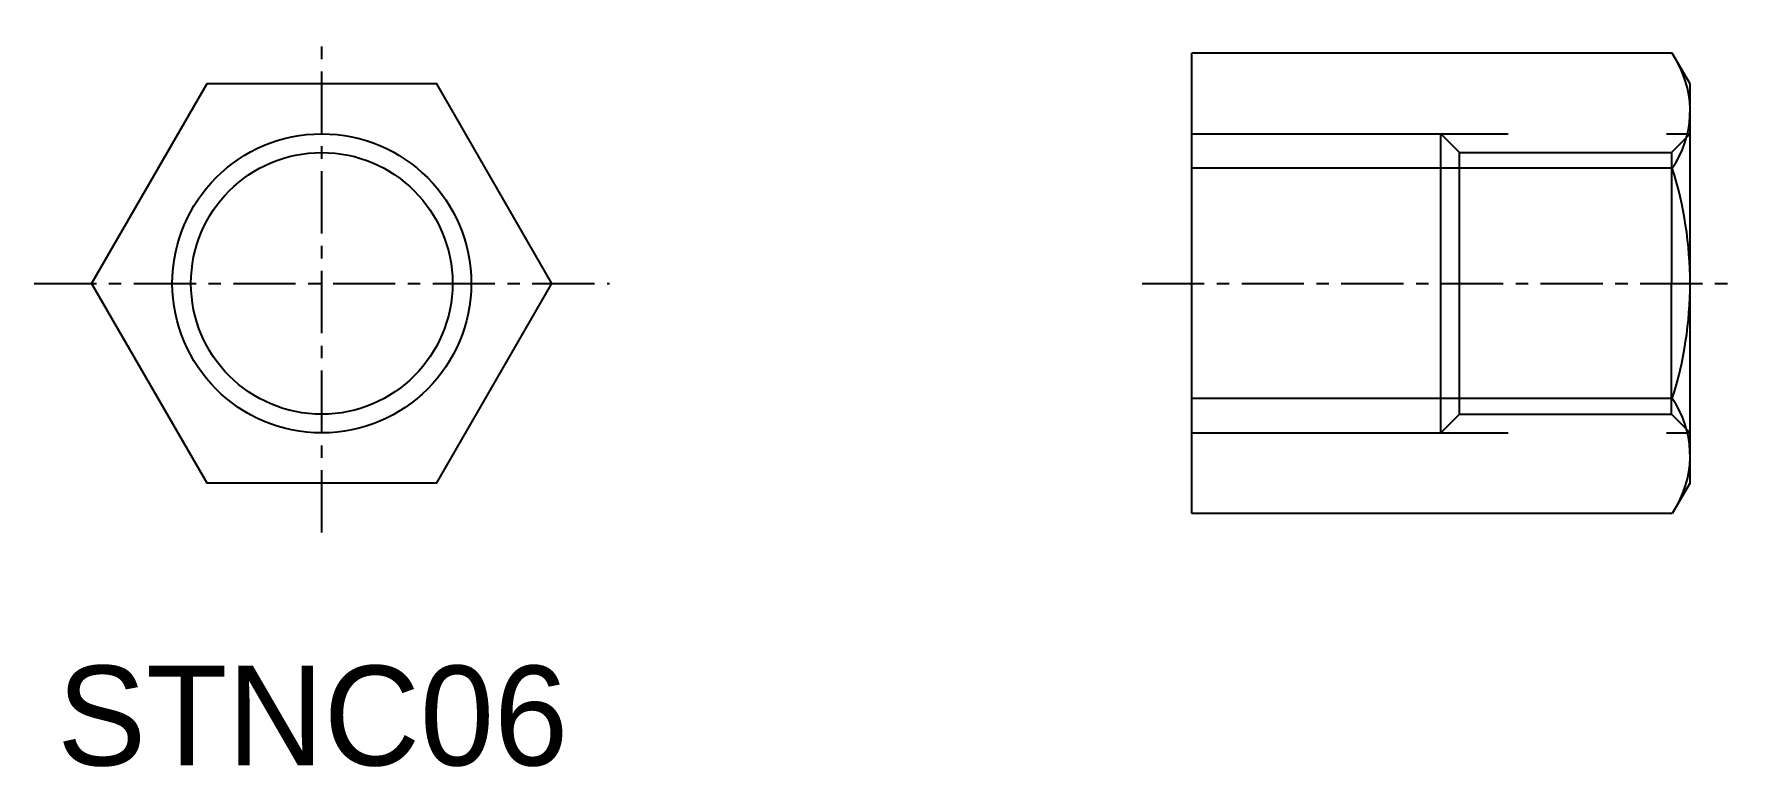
# Model space of a CAD drawing. Extents: x 20.1 to 54.3, y 24 to 38.7.
import ezdxf

# ---------------------------------------------------------------- set-up
doc = ezdxf.new("R2010")
doc.units = 0
doc.linetypes.add('CENTER', pattern=[2, 1.25, -0.25, 0.25, -0.25])
doc.linetypes.add('HIDDEN', pattern=[9.525, 6.35, -3.175])
doc.layers.get('0').update_dxf_attribs({"linetype": 'CONTINUOUS'})
doc.layers.add('18-1-HID', color=4, linetype='HIDDEN')
doc.layers.add('CENTER', color=1, linetype='CENTER')

msp = doc.modelspace()

# ---------------------------------------------------------------- linework, layer by layer
at = {"color": 7, "linetype": 'CONTINUOUS'}
for p, q in [((52.944, 38.305), (43.301, 38.305)), ((43.301, 29.068), (43.301, 38.305)), ((53.301, 37.687), (52.944, 38.305)), ((53.301, 29.687), (53.301, 37.687)), ((52.944, 35.996), (43.301, 35.996)), ((52.944, 31.377), (43.301, 31.377)), ((53.301, 29.687), (52.944, 29.068)), ((52.944, 29.068), (43.301, 29.068))]:
    msp.add_line(p, q, dxfattribs=at)
msp.add_lwpolyline([(23.526, 37.687), (21.217, 33.687), (23.526, 29.687), (28.145, 29.687), (30.454, 33.687), (28.145, 37.687)], close=True, dxfattribs=at)
for radius in [3, 2.625]:
    msp.add_circle((25.836, 33.687), radius, dxfattribs=at)
for centre, radius, start, end in [((51.282, 37.144), 2.02, 325.3673, 29.2822), ((45.659, 33.687), 7.643, 342.412, 17.588), ((51.282, 30.229), 2.02, 330.7178, 34.6327)]:
    msp.add_arc(centre, radius, start, end, dxfattribs=at)
at = {"layer": '18-1-HID', "linetype": 'HIDDEN'}
for p, q in [((43.301, 36.687), (53.301, 36.687)), ((48.676, 36.312), (52.926, 36.312)), ((48.676, 31.062), (52.926, 31.062)), ((43.301, 30.687), (53.301, 30.687))]:
    msp.add_line(p, q, dxfattribs=at)
at = {"layer": '18-1-HID', "color": 4, "linetype": 'HIDDEN'}
for p, q in [((48.301, 36.687), (48.676, 36.312)), ((48.301, 30.687), (48.301, 36.687)), ((52.926, 36.312), (53.301, 36.687)), ((48.676, 31.062), (48.676, 36.312)), ((52.926, 36.312), (52.926, 33.687)), ((52.926, 31.062), (52.926, 33.687)), ((48.301, 30.687), (48.676, 31.062)), ((52.926, 31.062), (53.301, 30.687))]:
    msp.add_line(p, q, dxfattribs=at)
at = {"layer": 'CENTER', "color": 1, "linetype": 'CENTER'}
for p, q in [((25.836, 28.687), (25.836, 38.687)), ((20.062, 33.687), (31.609, 33.687)), ((42.301, 33.687), (54.301, 33.687))]:
    msp.add_line(p, q, dxfattribs=at)

# ---------------------------------------------------------------- texts
at = {"color": 7, "linetype": 'CONTINUOUS'}
msp.add_text('STNC06', height=2, dxfattribs=at).set_placement((20.527, 24.017))

doc.saveas('drawing.dxf')
